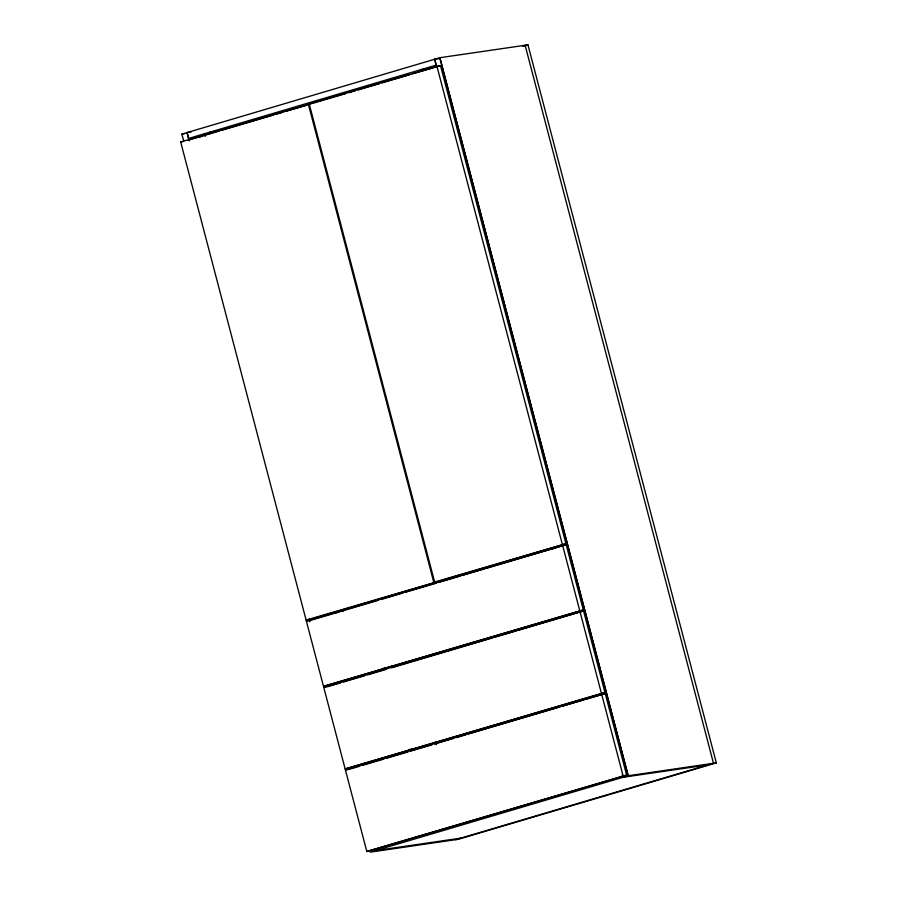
<?xml version="1.0" encoding="UTF-8"?>
<svg xmlns="http://www.w3.org/2000/svg" width="897" height="897" viewBox="0 0 897 897"><rect width="100%" height="100%" fill="white"/><g stroke="black" fill="none" stroke-linecap="round" stroke-linejoin="round"><path stroke-width="1.35" d="M183.717 140.885L181.844 134.124L439.855 57.711L527.952 44.85L716.322 762.876L458.412 839.267L370.214 852.15L628.225 775.748L716.322 762.876M438.263 581.503L434.641 582.03L309.207 103.884L440.494 65.548L565.929 543.694L309.734 619.569L306.112 620.096L180.678 141.961L346.074 93.512M188.292 140.246L218.879 131.186M221.537 130.401L273.394 115.04M276.063 114.244L282.712 112.282M285.369 111.497L306.651 105.184M348.731 92.727L355.38 90.754M358.038 89.969L379.319 83.668M381.976 82.883L409.907 74.608M412.564 73.823L440.494 65.548M522.435 46.061L525.115 45.265L713.485 763.291L455.575 839.682M523.926 46.039L527.952 44.85M306.112 620.096L437.4 581.761M434.641 582.03L565.929 543.694M306.37 621.083L566.186 544.67L583.308 609.949L323.492 686.351L306.37 621.083L309.992 620.545M311.337 620.152L378.456 600.25M381.079 599.499L402.54 593.119M405.22 592.323L436.077 583.207M438.678 582.411L460.217 576.053M462.762 575.28L484.369 568.9M486.858 568.137L566.186 544.67M323.492 686.351L583.308 609.949M323.75 687.337L583.566 610.924L604.97 692.518L345.154 768.931L323.75 687.337L326.172 686.979M327.371 686.799L340.793 682.83M343.473 682.034L364.933 675.676M367.613 674.88L386.394 669.319M391.754 667.738L492.363 637.935M495.043 637.139L516.504 630.782M519.184 629.997L574.181 613.705M576.861 612.909L583.566 610.924M345.154 768.931L604.97 692.518M345.412 769.906L605.228 693.493L626.633 775.086L366.817 851.5L345.412 769.906L349.034 769.379M350.379 768.976L359.764 766.195M362.455 765.399L383.916 759.053M386.596 758.257L408.057 751.899M410.736 751.103L432.197 744.745M434.888 743.949L453.658 738.388M456.349 737.592L465.734 734.811M468.413 734.015L559.627 707.004M562.307 706.208L583.768 699.851M586.447 699.055L605.228 693.493M366.817 851.5L626.633 775.086M440.192 58.44L434.597 59.258L436.738 67.387M436.144 65.133L188.549 138.463L201.018 136.647M420.379 69.798L431.379 68.194M191.229 131.971L187.002 132.588L189.144 140.717M181.844 134.124L184.692 133.709M209.562 132.263L219.182 130.85M180.678 141.961L183.089 141.603M546.251 549.581L554.503 548.37M541.093 551.106L548.134 550.074M335.422 612.034L343.742 610.812M330.264 613.559L337.149 612.55M390.072 666.606L398.29 665.406M383.894 668.03L394.848 666.426M408.998 749.578L419.953 747.986M409.671 750.004L416.511 749.006M708.327 764.827L622.978 777.284L622.361 774.941M375.372 850.625L460.733 838.157M436.873 66.075L562.307 544.221M562.565 545.197L579.686 610.476M579.944 611.451L601.349 693.045M601.607 694.02L623.011 775.625M434.697 59.247L436.828 67.376M622.451 774.93L623.067 777.273M308.344 104.142L433.778 582.288M435.505 741.965L436.211 744.678M204.404 133.788L205.11 136.501M187.103 132.577L189.233 140.706M309.084 619.132L309.891 621.823M628.225 775.748L439.855 57.711L628.135 775.759"/></g></svg>
